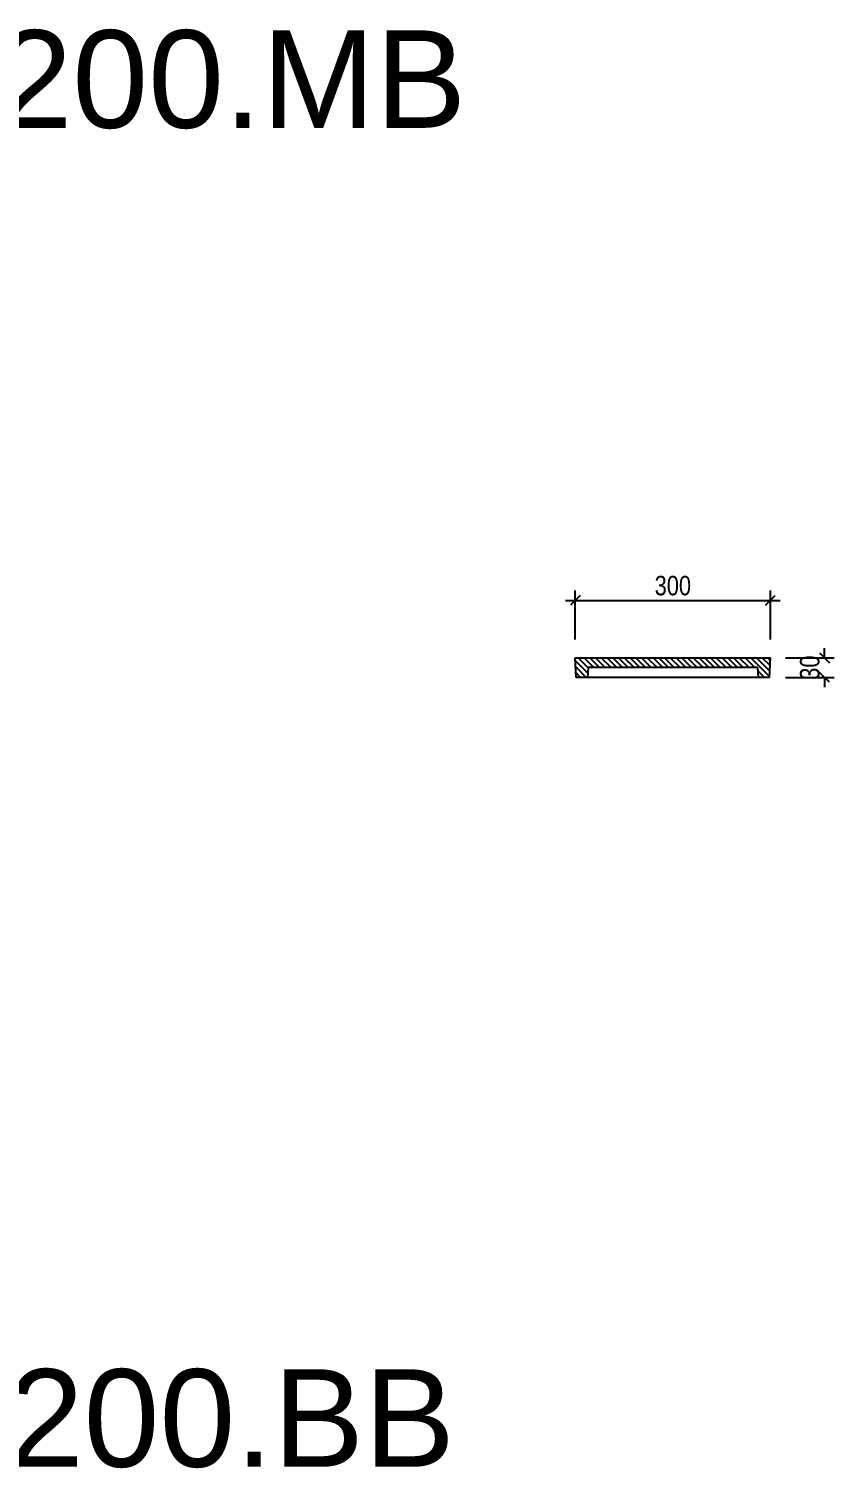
# Model space of a CAD drawing. Header units: feet. Extents: x 0 to 46220, y -100 to 29800.
# Drawn here: x 28179 to 29417, y 21649 to 23861 of the extents above; entities that cross this region are included whole.
import ezdxf
from ezdxf.enums import TextEntityAlignment as Align

# ---------------------------------------------------------------- set-up
doc = ezdxf.new("R2010")
doc.units = ezdxf.units.FT
doc.header["$MEASUREMENT"] = 0
doc.layers.get('Defpoints').update_dxf_attribs({"color": 8})
for name, color, linetype in [('1', 1, 'Continuous'), ('VHG-Dim', 140, 'Continuous'), ('VHG-Nap3', 251, 'Continuous'), ('VHG-Nap4', 7, 'Continuous'), ('VHG-Text', 7, 'Continuous'), ('VHG-Thep', 1, 'Continuous')]:
    doc.layers.add(name, color=color, linetype=linetype)
doc.styles.add('VHG-Unicode.Bold', font='arial.ttf', dxfattribs={"width": 0.8})
doc.styles.add('VHG-Unicode.Regular', font='arial.ttf', dxfattribs={"width": 0.8})
doc.dimstyles.new('VHG1-15', dxfattribs={"dimscale": 150, "dimtxt": 0.2, "dimasz": 0.1, "dimexe": 0.1, "dimexo": 0.1, "dimgap": 0.05, "dimtad": 1, "dimdec": 0, "dimzin": 0, "dimdsep": 46, "dimtxsty": 'VHG-Unicode.Regular', "dimblk": 'OBLIQUE', "dimcen": 0.1, "dimdle": 0.1, "dimclrd": 140, "dimclre": 140, "dimclrt": 7, "dimaunit": 1, "dimadec": 3, "dimazin": 0, "dimtfac": 1, "dimtdec": 0, "dimtix": 1, "dimtofl": 0, "dimtmove": 0, "dimatfit": 3, "dimldrblk": 'DOTSMALL', "dimfxl": 0.4, "dimfxlon": 1, "dimtolj": 1, "dimtzin": 0, "dimarcsym": 0})

# ---------------------------------------------------------------- blocks, each defined once
blk = doc.blocks.new('VIN.TNM.CX.500x200.AA')
at = {"layer": 'VHG-Nap3'}
h = blk.add_hatch(dxfattribs=at)
h.set_pattern_fill('ANSI31', color=256, scale=50, angle=-90.00000000000001)
h.set_pattern_definition([(315, (-2367.745103622321, -250.0616410014918), (4.419417382415923, 4.419417382415921), [])])
h.paths.add_polyline_path([(130, -15), (131, -30), (148.5, -30), (150, 0), (0, 0), (-150, 0), (-148.5, -30), (-131, -30), (-130, -15), (-74.16119287651964, -15)])
at = {"layer": 'VHG-Nap4'}
for p, q in [((-150, 0), (150, 0)), ((-148.5, -30), (-150, 0)), ((148.5, -30), (150, 0)), ((-130, -15), (-131, -30)), ((130, -15), (-130, -15)), ((130, -15), (131, -30)), ((148.5, -30), (-148.5, -30))]:
    blk.add_line(p, q, dxfattribs=at)
blk = doc.blocks.new('_Oblique')
at = {"layer": 'VHG-Dim', "linetype": 'ByBlock', "lineweight": -2}
blk.add_line((-0.5, -0.5), (0.5, 0.5), dxfattribs=at)
blk = doc.blocks.new('*D358')
at = {"layer": 'Defpoints', "color": 0, "transparency": 16777216}
for p in [(29319.12530112686, 22982.43243777007), (29019.12530112686, 22894.06803038111), (29319.12530112686, 22894.06803038111)]:
    blk.add_point(p, dxfattribs=at)
at = {"layer": 'VHG-Dim', "color": 140, "lineweight": -2, "transparency": 16777216}
for p, q in [((29004.12530112686, 22982.43243777007), (29334.12530112686, 22982.43243777007)), ((29019.12530112686, 22922.43243777007), (29019.12530112686, 22997.43243777007)), ((29319.12530112686, 22922.43243777007), (29319.12530112686, 22997.43243777007))]:
    blk.add_line(p, q, dxfattribs=at)
at = {"layer": 'VHG-Dim', "color": 140, "lineweight": -2, "transparency": 16777216, "xscale": 15, "yscale": 15, "zscale": 15, "rotation": 180}
blk.add_blockref('_Oblique', (29019.12530112686, 22982.43243777007), dxfattribs=at)
at = {"layer": 'VHG-Dim', "color": 140, "lineweight": -2, "transparency": 16777216, "xscale": 15, "yscale": 15, "zscale": 15}
blk.add_blockref('_Oblique', (29319.12530112686, 22982.43243777007), dxfattribs=at)
at = {"layer": 'VHG-Dim', "color": 7, "transparency": 16777216, "insert": (29169.12530112686, 23004.93243777007), "char_height": 30, "attachment_point": 5, "style": 'VHG-Unicode.Regular'}
blk.add_mtext('\\A1;300', dxfattribs=at)
blk = doc.blocks.new('_DotSmall')
at = {"layer": 'VHG-Thep', "linetype": 'ByBlock', "const_width": 0.5}
blk.add_lwpolyline([(-0.0625, 0, 1), (0.0625, 0, 1)], format="xyb", close=True, dxfattribs=at)
blk = doc.blocks.new('*D359')
at = {"layer": 'Defpoints', "color": 0, "transparency": 16777216}
for p in [(29319.12530112687, 22894.06803038112), (29317.62530112687, 22864.06803038112), (29402.24375220296, 22864.06803038112)]:
    blk.add_point(p, dxfattribs=at)
at = {"layer": 'VHG-Dim', "color": 140, "lineweight": -2, "transparency": 16777216}
for p, q in [((29342.24375220296, 22894.06803038112), (29417.24375220296, 22894.06803038112)), ((29402.24375220296, 22894.06803038112), (29402.24375220296, 22909.06803038112)), ((29342.24375220296, 22864.06803038112), (29417.24375220296, 22864.06803038112)), ((29402.24375220296, 22864.06803038112), (29402.24375220296, 22849.06803038112))]:
    blk.add_line(p, q, dxfattribs=at)
at = {"layer": 'VHG-Dim', "color": 140, "lineweight": -2, "transparency": 16777216, "xscale": 15, "yscale": 15, "zscale": 15}
for p, rotation in [((29402.24375220296, 22894.06803038112), 270), ((29402.24375220296, 22864.06803038112), 90)]:
    blk.add_blockref('_Oblique', p, dxfattribs=dict(at, rotation=rotation))
at = {"layer": 'VHG-Dim', "color": 7, "transparency": 16777216, "insert": (29379.74375220296, 22879.06803038111), "char_height": 30, "attachment_point": 5, "rotation": 90, "style": 'VHG-Unicode.Regular'}
blk.add_mtext('\\A1;30', dxfattribs=at)

msp = doc.modelspace()

# ---------------------------------------------------------------- block references
at = {"layer": '1'}
msp.add_blockref('VIN.TNM.CX.500x200.AA', (29169.12530112686, 22894.06803038111), dxfattribs=at)

# ---------------------------------------------------------------- texts
at = {"layer": 'VHG-Text', "style": 'VHG-Unicode.Bold'}
for s, p in [('VIN.TNM.CX.500x200.MB', (27628.82355212444, 23708.42885742988)), ('VIN.TNM.CX.500x200.BB', (27628.82355212444, 21651.06519513484))]:
    msp.add_text(s, height=150, dxfattribs=at).set_placement(p, align=Align.CENTER)

# ---------------------------------------------------------------- dimensions: what is measured, and where the dimension line sits
at = {"layer": 'VHG-Dim'}
dim = msp.add_linear_dim(base=(29319.12530112686, 22982.43243777007), p1=(29019.12530112686, 22894.06803038111), p2=(29319.12530112686, 22894.06803038111), dimstyle='VHG1-15', dxfattribs=at)
dim.commit()
dim.dimension.update_dxf_attribs({"geometry": '*D358', "text_midpoint": (29169.12530112686, 23004.93243777007)})
dim = msp.add_linear_dim(base=(29402.24375220296, 22864.06803038112), p1=(29319.12530112686, 22894.06803038111), p2=(29317.62530112686, 22864.06803038111), angle=90, dimstyle='VHG1-15', dxfattribs=at)
dim.commit()
dim.dimension.update_dxf_attribs({"geometry": '*D359', "text_midpoint": (29379.74375220296, 22879.06803038111)})

doc.saveas('drawing.dxf')
